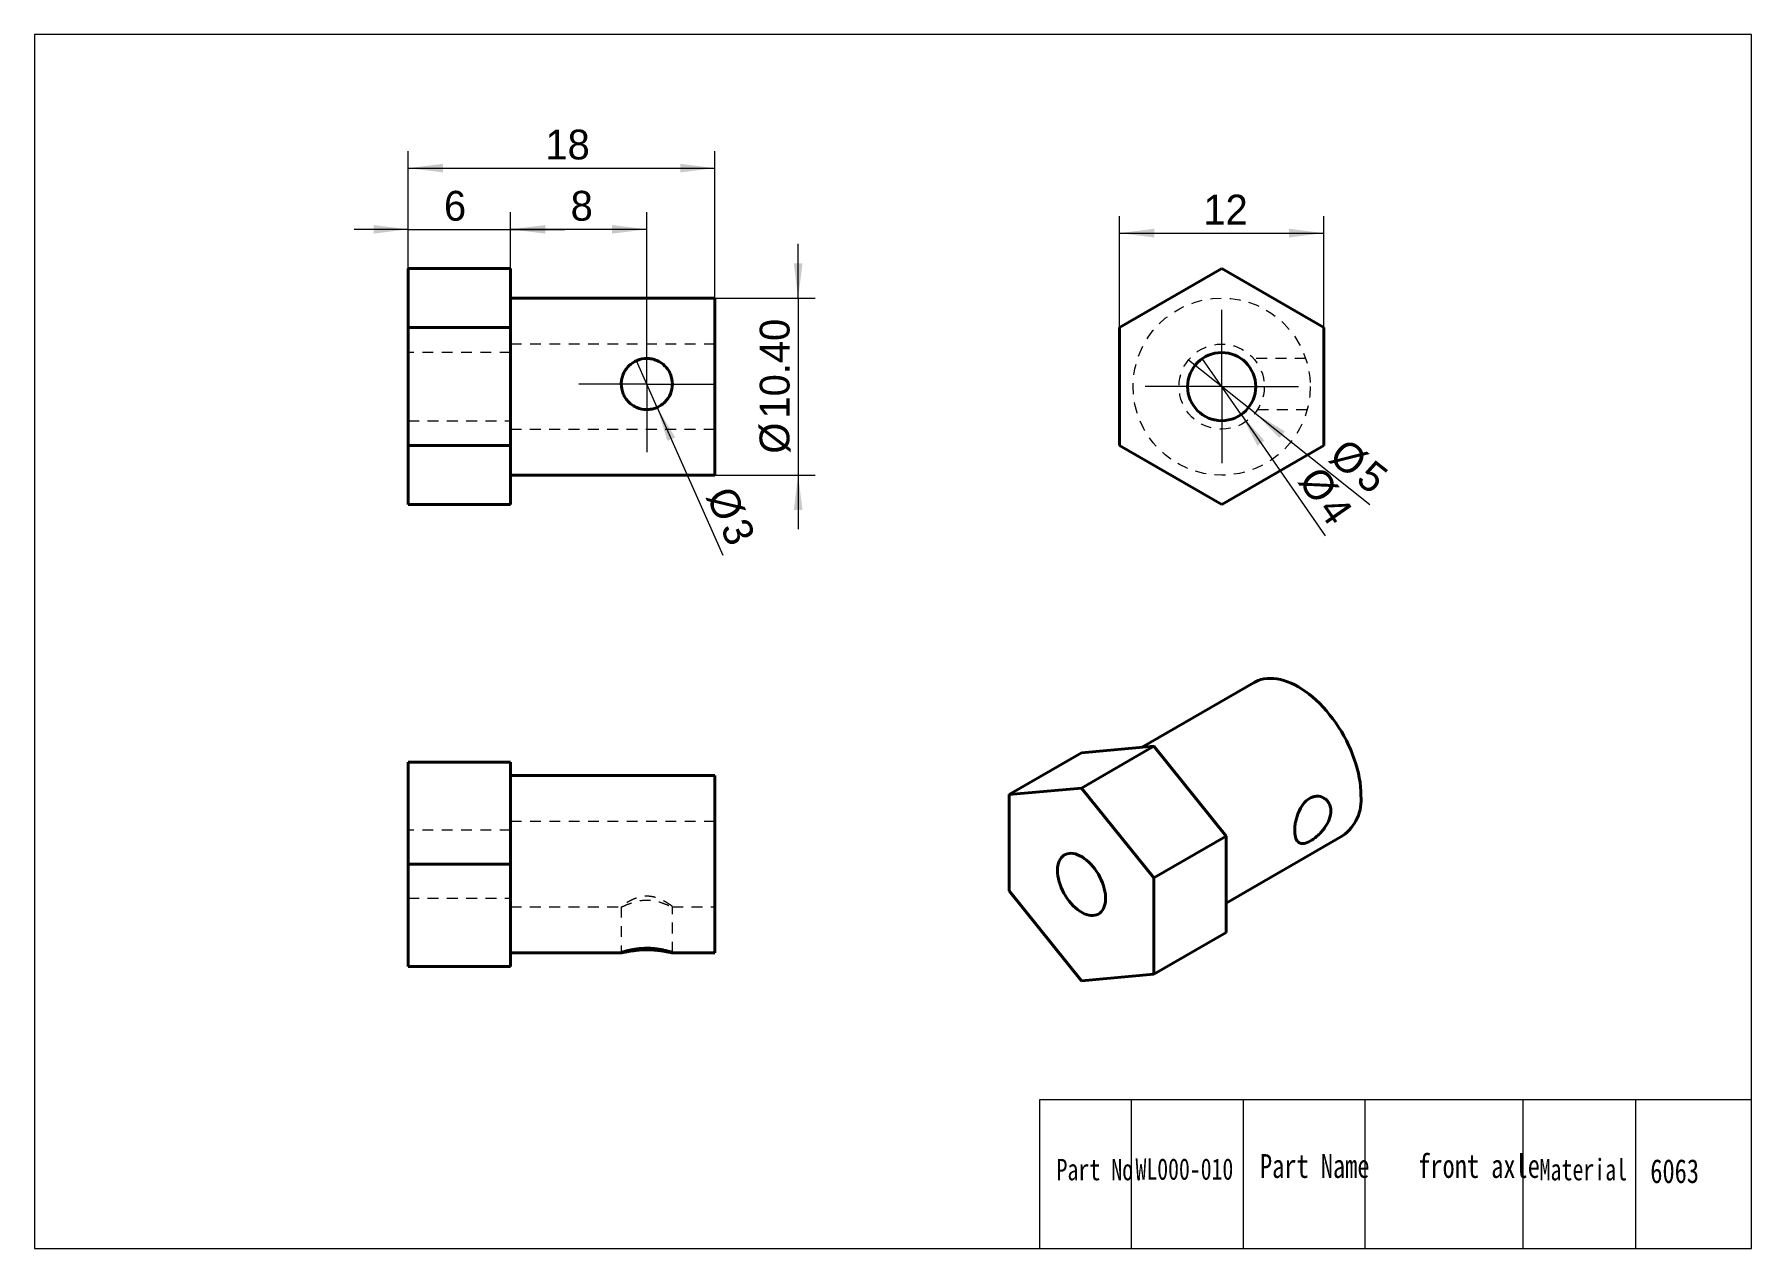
# Model space of a CAD drawing. Header units: millimetres. Extents: x 5.7 to 25.9, y 5.2 to 19.5.
import ezdxf

# ---------------------------------------------------------------- set-up
doc = ezdxf.new("R2010")
doc.units = ezdxf.units.MM
doc.header["$LTSCALE"] = 0.1
doc.linetypes.add('CENTERX2', pattern=[20.32, 12.7, -2.54, 2.54, -2.54])
doc.linetypes.add('HIDDEN', pattern=[1.905, 1.27, -0.635])
doc.layers.get('0').update_dxf_attribs({"lineweight": 18})
for name, color, linetype, lineweight in [('1轮廓实线层', 7, 'Continuous', 40), ('2细线层', 4, 'Continuous', 18), ('3中心线层', 1, 'CENTERX2', 18), ('4虚线层', 6, 'HIDDEN', 18), ('尺寸线层', 3, 'Continuous', 18)]:
    doc.layers.add(name, color=color, linetype=linetype, lineweight=lineweight)
doc.styles.add('SLDTEXTSTYLE1', font='')
doc.styles.get('SLDTEXTSTYLE1').set_extended_font_data('汉仪长仿宋体')
doc.dimstyles.new('SLDDIMSTYLE0', dxfattribs={"dimtxt": 0.35, "dimasz": 0.408, "dimexe": 0, "dimexo": 0.0625, "dimgap": 0.0875, "dimtad": 1, "dimlfac": 5, "dimrnd": 1e-09, "dimzin": 12, "dimdsep": 46, "dimtxsty": 'SLDTEXTSTYLE1', "dimcen": 0.09, "dimdle": 0.816, "dimadec": 0, "dimazin": 3, "dimtfac": 1, "dimtofl": 0, "dimtmove": 0, "dimatfit": 3, "dimfxl": 1, "dimfrac": 2, "dimtolj": 1, "dimarcsym": 0})
doc.dimstyles.new('SLDDIMSTYLE1', dxfattribs={"dimtxt": 0.35, "dimasz": 0.408, "dimexe": 0, "dimexo": 0.0625, "dimgap": 0.0875, "dimtad": 1, "dimlfac": 5, "dimrnd": 1e-09, "dimzin": 12, "dimdsep": 46, "dimtxsty": 'SLDTEXTSTYLE1', "dimcen": 0.09, "dimdle": 0.816, "dimadec": 0, "dimazin": 3, "dimtfac": 1, "dimtmove": 0, "dimatfit": 0, "dimfxl": 1, "dimfrac": 2, "dimtolj": 1, "dimarcsym": 0})
doc.dimstyles.new('SLDDIMSTYLE2', dxfattribs={"dimtxt": 0.35, "dimasz": 0.408, "dimexe": 0, "dimexo": 0.0625, "dimgap": 0.0875, "dimtad": 1, "dimlfac": 5, "dimrnd": 1e-09, "dimzin": 4, "dimdsep": 46, "dimtxsty": 'SLDTEXTSTYLE1', "dimcen": 0.09, "dimdle": 0.816, "dimadec": 0, "dimazin": 1, "dimtfac": 1, "dimtmove": 0, "dimatfit": 0, "dimfxl": 1, "dimfrac": 2, "dimtolj": 1, "dimarcsym": 0})
doc.dimstyles.new('SLDDIMSTYLE3', dxfattribs={"dimtxt": 0.35, "dimasz": 0.408, "dimexe": 0, "dimexo": 0.0625, "dimgap": 0.0875, "dimtad": 1, "dimlfac": 5, "dimrnd": 1e-09, "dimzin": 12, "dimdsep": 46, "dimtxsty": 'SLDTEXTSTYLE1', "dimblk1": 'NONE', "dimsah": 1, "dimcen": 0, "dimdle": 0.816, "dimadec": 0, "dimazin": 3, "dimtfac": 1, "dimtmove": 0, "dimatfit": 3, "dimldrblk": 'NONE', "dimfxl": 1, "dimfrac": 2, "dimtolj": 1, "dimarcsym": 0})

# ---------------------------------------------------------------- blocks, each defined once
blk = doc.blocks.new('*X4')
at = {"layer": '2细线层', "linetype": 'Continuous', "lineweight": 0}
for points in [[(10.091, 17.905), (10.499, 17.855), (10.499, 17.956)], [(13.691, 17.905), (13.283, 17.956), (13.283, 17.855)]]:
    blk.add_hatch(color=4, dxfattribs=at).paths.add_polyline_path(points, flags=0)
at = {"layer": '2细线层', "color": 4, "linetype": 'Continuous', "lineweight": 0}
for p, q in [((10.091, 16.726), (10.091, 18.105)), ((13.691, 16.38), (13.691, 18.105)), ((10.091, 17.905), (13.691, 17.905))]:
    blk.add_line(p, q, dxfattribs=at)
at = {"layer": '2细线层', "color": 4, "linetype": 'Continuous', "lineweight": 0, "insert": (11.701, 18.357), "char_height": 0.35, "width": 0.54972, "attachment_point": 1, "style": 'SLDTEXTSTYLE1'}
blk.add_mtext('18', dxfattribs=at)
blk = doc.blocks.new('*X5')
at = {"layer": '2细线层', "linetype": 'Continuous', "lineweight": 0}
for points in [[(10.091, 17.186), (9.683, 17.237), (9.683, 17.136)], [(11.291, 17.186), (11.699, 17.136), (11.699, 17.237)]]:
    blk.add_hatch(color=4, dxfattribs=at).paths.add_polyline_path(points, flags=0)
at = {"layer": '2细线层', "color": 4, "linetype": 'Continuous', "lineweight": 0}
for p, q in [((10.091, 16.726), (10.091, 17.386)), ((11.291, 16.726), (11.291, 17.386)), ((10.091, 17.186), (9.456, 17.186)), ((10.091, 17.186), (11.291, 17.186)), ((11.291, 17.186), (11.926, 17.186))]:
    blk.add_line(p, q, dxfattribs=at)
at = {"layer": '2细线层', "color": 4, "linetype": 'Continuous', "lineweight": 0, "insert": (10.51, 17.638), "char_height": 0.35, "width": 0.24044, "attachment_point": 1, "style": 'SLDTEXTSTYLE1'}
blk.add_mtext('6', dxfattribs=at)
blk = doc.blocks.new('*X6')
at = {"layer": '2细线层', "linetype": 'Continuous', "lineweight": 0}
for points in [[(11.291, 17.186), (11.699, 17.136), (11.699, 17.237)], [(12.891, 17.186), (12.483, 17.237), (12.483, 17.136)]]:
    blk.add_hatch(color=4, dxfattribs=at).paths.add_polyline_path(points, flags=0)
at = {"layer": '2细线层', "color": 4, "linetype": 'Continuous', "lineweight": 0}
for p, q in [((11.291, 16.726), (11.291, 17.386)), ((12.891, 16.17), (12.891, 17.386)), ((12.891, 17.186), (11.291, 17.186))]:
    blk.add_line(p, q, dxfattribs=at)
at = {"layer": '2细线层', "color": 4, "linetype": 'Continuous', "lineweight": 0, "insert": (11.997, 17.638), "char_height": 0.35, "width": 0.25208, "attachment_point": 1, "style": 'SLDTEXTSTYLE1'}
blk.add_mtext('8', dxfattribs=at)
blk = doc.blocks.new('*X7')
at = {"layer": '2细线层', "linetype": 'Continuous', "lineweight": 0}
for points in [[(14.668, 16.38), (14.719, 16.788), (14.617, 16.788)], [(14.668, 14.3), (14.617, 13.892), (14.719, 13.892)]]:
    blk.add_hatch(color=4, dxfattribs=at).paths.add_polyline_path(points, flags=0)
at = {"layer": '2细线层', "color": 4, "linetype": 'Continuous', "lineweight": 0}
for p, q in [((14.668, 16.38), (14.668, 17.015)), ((13.691, 16.38), (14.868, 16.38)), ((14.668, 16.38), (14.668, 14.3)), ((13.691, 14.3), (14.868, 14.3)), ((14.668, 14.3), (14.668, 13.665))]:
    blk.add_line(p, q, dxfattribs=at)
at = {"layer": '2细线层', "color": 4, "linetype": 'Continuous', "lineweight": 0, "char_height": 0.35, "attachment_point": 1, "rotation": 90, "style": 'SLDTEXTSTYLE1'}
for s, insert, width in [('10.40', (14.217, 14.965), 1.60457), ('%%C', (14.215, 14.553), 0.79889)]:
    blk.add_mtext(s, dxfattribs=dict(at, insert=insert, width=width))
blk = doc.blocks.new('*X8')
at = {"layer": '2细线层', "linetype": 'Continuous', "lineweight": 0}
blk.add_hatch(color=4, dxfattribs=at).paths.add_polyline_path([(13.013, 15.096), (13.133, 14.703), (13.225, 14.744)], flags=0)
at = {"layer": '2细线层', "color": 4, "linetype": 'Continuous', "lineweight": 0}
for q in [(12.77, 15.644), (13.784, 13.361)]:
    blk.add_line((13.013, 15.096), q, dxfattribs=at)
at = {"layer": '2细线层', "color": 4, "linetype": 'Continuous', "lineweight": 0, "char_height": 0.35, "attachment_point": 1, "rotation": 293.9629, "style": 'SLDTEXTSTYLE1'}
for s, insert, width in [('%%C', (13.904, 14.2), 0.87652), ('3', (14.07, 13.824), 0.73407)]:
    blk.add_mtext(s, dxfattribs=dict(at, insert=insert, width=width))
blk = doc.blocks.new('_NONE')
blk = doc.blocks.new('SW_CENTERMARKSYMBOL_0')
at = {"layer": '3中心线层', "color": 0, "linetype": 'CENTERX2', "lineweight": 0}
for p, q in [((0, 0.5), (0, 0.8)), ((0, 0), (0, 0.5)), ((-0.5, 0), (-0.8, 0)), ((0, 0), (-0.5, 0)), ((0, 0), (0, -0.5)), ((0, 0), (0.5, 0)), ((0.5, 0), (0.8, 0)), ((0, -0.5), (0, -0.8))]:
    blk.add_line(p, q, dxfattribs=at)
blk = doc.blocks.new('*X10')
at = {"layer": '2细线层', "linetype": 'Continuous', "lineweight": 0}
for points in [[(18.44, 17.142), (18.848, 17.091), (18.848, 17.193)], [(20.84, 17.142), (20.432, 17.193), (20.432, 17.091)]]:
    blk.add_hatch(color=4, dxfattribs=at).paths.add_polyline_path(points, flags=0)
at = {"layer": '2细线层', "color": 4, "linetype": 'Continuous', "lineweight": 0}
for p, q in [((18.44, 16.033), (18.44, 17.342)), ((20.84, 16.033), (20.84, 17.342)), ((18.44, 17.142), (20.84, 17.142))]:
    blk.add_line(p, q, dxfattribs=at)
at = {"layer": '2细线层', "color": 4, "linetype": 'Continuous', "lineweight": 0, "insert": (19.425, 17.593), "char_height": 0.35, "width": 0.53906, "attachment_point": 1, "style": 'SLDTEXTSTYLE1'}
blk.add_mtext('12', dxfattribs=at)
blk = doc.blocks.new('*X11')
at = {"layer": '2细线层', "linetype": 'Continuous', "lineweight": 0}
blk.add_hatch(color=4, dxfattribs=at).paths.add_polyline_path([(19.868, 15.011), (20.059, 14.647), (20.142, 14.705)], flags=0)
at = {"layer": '2细线层', "color": 4, "linetype": 'Continuous', "lineweight": 0}
for q in [(19.412, 15.669), (20.856, 13.588)]:
    blk.add_line((19.868, 15.011), q, dxfattribs=at)
at = {"layer": '2细线层', "color": 4, "linetype": 'Continuous', "lineweight": 0, "char_height": 0.35, "attachment_point": 1, "rotation": 304.7649, "style": 'SLDTEXTSTYLE1'}
for s, insert, width in [('%%C', (20.816, 14.435), 0.86194), ('4', (21.049, 14.096), 0.72723)]:
    blk.add_mtext(s, dxfattribs=dict(at, insert=insert, width=width))
blk = doc.blocks.new('*X12')
at = {"layer": '2细线层', "linetype": 'Continuous', "lineweight": 0}
blk.add_hatch(color=4, dxfattribs=at).paths.add_polyline_path([(20.031, 15.029), (20.319, 14.735), (20.382, 14.814)], flags=0)
at = {"layer": '2细线层', "color": 4, "linetype": 'Continuous', "lineweight": 0}
for q in [(19.249, 15.651), (21.379, 13.956)]:
    blk.add_line((20.031, 15.029), q, dxfattribs=at)
at = {"layer": '2细线层', "color": 4, "linetype": 'Continuous', "lineweight": 0, "char_height": 0.35, "attachment_point": 1, "rotation": 321.4826, "style": 'SLDTEXTSTYLE1'}
for s, insert, width in [('%%C', (21.097, 14.755), 0.7797), ('5', (21.418, 14.498), 0.61817)]:
    blk.add_mtext(s, dxfattribs=dict(at, insert=insert, width=width))
blk = doc.blocks.new('SW_CENTERMARKSYMBOL_1')
at = {"layer": '3中心线层', "color": 0, "linetype": 'CENTERX2', "lineweight": 0}
for p, q in [((0, 0.5), (0, 0.9)), ((0, 0), (0, 0.5)), ((-0.5, 0), (-0.9, 0)), ((0, 0), (-0.5, 0)), ((0, 0), (0, -0.5)), ((0, 0), (0.5, 0)), ((0.5, 0), (0.9, 0)), ((0, -0.5), (0, -0.9))]:
    blk.add_line(p, q, dxfattribs=at)

msp = doc.modelspace()

# ---------------------------------------------------------------- linework, layer by layer
for p, q in [((25.8614, 19.4756), (5.7014, 19.4756)), ((5.7014, 19.4756), (5.7014, 5.2196)), ((25.8614, 5.2196), (25.8614, 19.4756)), ((25.8614, 6.9655), (17.5005, 6.9655)), ((17.5005, 6.9655), (17.5005, 5.2196)), ((18.5782, 6.9655), (18.5782, 5.2196)), ((19.8937, 6.9655), (19.8937, 5.2196)), ((21.319, 6.9655), (21.319, 5.2196)), ((23.177, 6.9655), (23.177, 5.2196)), ((24.4983, 6.9655), (24.4983, 5.2196)), ((25.8614, 5.2196), (25.8614, 6.9655)), ((5.7014, 5.2196), (25.8614, 5.2196)), ((18.1971, 5.2196), (25.8614, 5.2196))]:
    msp.add_line(p, q)
at = {"layer": '1轮廓实线层', "linetype": 'Continuous', "lineweight": 40}
for p, q in [((10.0915, 16.7257), (10.0915, 16.0329)), ((10.0915, 16.7257), (11.2915, 16.7257)), ((11.2915, 16.0329), (11.2915, 16.7257)), ((18.4398, 16.0329), (19.6398, 16.7257)), ((19.6398, 16.7257), (20.8398, 16.0329)), ((13.6915, 16.38), (11.2915, 16.38)), ((13.6915, 15.34), (13.6915, 16.38)), ((10.0915, 16.0329), (11.2915, 16.0329)), ((10.0915, 16.0329), (10.0915, 14.6472)), ((11.2915, 14.6472), (11.2915, 16.0329)), ((18.4398, 14.6472), (18.4398, 16.0329)), ((20.8398, 16.0329), (20.8398, 14.6472)), ((13.6915, 14.3), (13.6915, 15.34)), ((10.0915, 14.6472), (10.0915, 13.9544)), ((10.0915, 14.6472), (11.2915, 14.6472)), ((11.2915, 13.9544), (11.2915, 14.6472)), ((19.6398, 13.9544), (18.4398, 14.6472)), ((20.8398, 14.6472), (19.6398, 13.9544)), ((11.2915, 14.3), (13.6915, 14.3)), ((11.2915, 13.9544), (10.0915, 13.9544)), ((20.0199, 11.866), (18.7005, 11.1043)), ((17.9942, 10.6272), (18.8428, 11.117)), ((18.8428, 11.117), (17.9942, 11.0412)), ((19.6913, 10.0615), (18.8428, 11.117)), ((10.0915, 10.9328), (10.0915, 9.7328)), ((10.0915, 10.9328), (11.2915, 10.9328)), ((11.2915, 9.7328), (11.2915, 10.9328)), ((17.1457, 10.5513), (17.9942, 11.0412)), ((13.6915, 10.7728), (11.2915, 10.7728)), ((13.6915, 8.6928), (13.6915, 10.7728)), ((17.1457, 10.5513), (17.9942, 10.6272)), ((17.1457, 9.4199), (17.1457, 10.5513)), ((17.9942, 10.6272), (18.8428, 9.5716)), ((18.8428, 9.5716), (19.6913, 10.0615)), ((19.6913, 9.2746), (21.0598, 10.0646)), ((19.6913, 8.93), (19.6913, 10.0615)), ((10.0915, 9.7328), (11.2915, 9.7328)), ((10.0915, 9.7328), (10.0915, 8.5328)), ((11.2915, 8.5328), (11.2915, 9.7328)), ((18.8428, 9.5716), (18.8428, 8.4402)), ((17.9942, 8.3643), (17.1457, 9.4199)), ((18.8428, 8.4402), (19.6913, 8.93)), ((11.2915, 8.6928), (12.593, 8.6928)), ((13.1899, 8.6928), (13.6915, 8.6928)), ((10.0915, 8.5328), (11.2915, 8.5328)), ((18.8428, 8.4402), (17.9942, 8.3643))]:
    msp.add_line(p, q, dxfattribs=at)
for points in [[(21.2752, 10.5408), (21.274, 10.5909), (21.2702, 10.6422), (21.264, 10.6947), (21.2554, 10.748), (21.2443, 10.8021), (21.2309, 10.8568), (21.2151, 10.9118), (21.197, 10.967), (21.1767, 11.0222), (21.1542, 11.0772), (21.1297, 11.1319), (21.1032, 11.1859), (21.0747, 11.2393), (21.0445, 11.2916), (21.0125, 11.3429), (20.979, 11.3929), (20.9439, 11.4415), (20.9075, 11.4885), (20.8699, 11.5336), (20.8311, 11.5769), (20.7913, 11.6181), (20.7507, 11.6571), (20.7094, 11.6937), (20.6675, 11.7279), (20.6252, 11.7595), (20.5826, 11.7884), (20.5398, 11.8145), (20.4971, 11.8377), (20.4544, 11.858), (20.4121, 11.8753), (20.3702, 11.8895), (20.3289, 11.9006), (20.2883, 11.9085), (20.2486, 11.9132), (20.2098, 11.9147), (20.1721, 11.913), (20.1357, 11.9081), (20.1007, 11.9), (20.0671, 11.8887), (20.0352, 11.8743), (20.0199, 11.866)], [(17.7114, 9.659), (17.7126, 9.6889), (17.7164, 9.7171), (17.7225, 9.7433), (17.7311, 9.7673), (17.7419, 9.789), (17.755, 9.8081), (17.7702, 9.8244), (17.7873, 9.8379), (17.8063, 9.8483), (17.8269, 9.8557), (17.849, 9.8599), (17.8724, 9.8609), (17.8968, 9.8586), (17.9221, 9.8532), (17.948, 9.8447), (17.9744, 9.833), (18.0009, 9.8185), (18.0273, 9.801), (18.0535, 9.7809), (18.0791, 9.7583), (18.104, 9.7334), (18.1279, 9.7064), (18.1507, 9.6775), (18.1721, 9.6471), (18.1919, 9.6153), (18.21, 9.5825), (18.2261, 9.5489), (18.2403, 9.5148), (18.2523, 9.4806), (18.262, 9.4465), (18.2693, 9.4128), (18.2743, 9.3799), (18.2768, 9.348), (18.2768, 9.3173), (18.2743, 9.2883), (18.2693, 9.2611), (18.262, 9.2359), (18.2523, 9.213), (18.2403, 9.1926), (18.2261, 9.1749), (18.21, 9.16), (18.1919, 9.148), (18.1721, 9.1391), (18.1507, 9.1333), (18.1279, 9.1308), (18.104, 9.1314), (18.0791, 9.1352), (18.0535, 9.1422), (18.0273, 9.1523), (18.0009, 9.1654), (17.9744, 9.1814), (17.948, 9.2002), (17.9221, 9.2216), (17.8968, 9.2454), (17.8724, 9.2714), (17.849, 9.2993), (17.8269, 9.329), (17.8063, 9.3602), (17.7873, 9.3925), (17.7702, 9.4258), (17.755, 9.4596), (17.7419, 9.4938), (17.7311, 9.528), (17.7225, 9.5619), (17.7164, 9.5953), (17.7126, 9.6277), (17.7114, 9.659)]]:
    msp.add_lwpolyline(points, dxfattribs=at)
msp.add_circle((19.6398, 15.34), 0.4, dxfattribs=at)
msp.add_arc((20.7568, 10.4885), 0.521, 305.55311, 5.75907, dxfattribs=at)
for points, knots in [([(13.1915, 15.3701), (13.1915, 15.3303), (13.1836, 15.2912), (13.1532, 15.2182), (13.131, 15.1852), (13.0891, 15.1436), (13.074, 15.1313), (13.0415, 15.1096), (13.0239, 15.1002), (12.9876, 15.0853), (12.9689, 15.0796), (12.9302, 15.072), (12.9102, 15.0701), (12.8513, 15.0703), (12.8116, 15.0783), (12.7575, 15.101), (12.7399, 15.1105), (12.7074, 15.1324), (12.6924, 15.1448), (12.6648, 15.1726), (12.6522, 15.1881), (12.6307, 15.2206), (12.6215, 15.2379), (12.5989, 15.2929), (12.5912, 15.3324), (12.5916, 15.3921), (12.5937, 15.4116), (12.6016, 15.4499), (12.6075, 15.469), (12.6228, 15.505), (12.6321, 15.5221), (12.6539, 15.5544), (12.6665, 15.5696), (12.7078, 15.6105), (12.7411, 15.6326), (12.8132, 15.6624), (12.8528, 15.6702), (12.9118, 15.6701), (12.9318, 15.6681), (12.9703, 15.6603), (12.989, 15.6545), (13.0436, 15.6317), (13.0764, 15.6096), (13.1177, 15.5681), (13.13, 15.5531), (13.1516, 15.5208), (13.161, 15.5033), (13.1835, 15.4492), (13.1915, 15.41), (13.1915, 15.3701)], [0, 0, 0, 0, 0.1176895, 0.1176895, 0.2353789, 0.2353789, 0.2942236, 0.2942236, 0.3530684, 0.3530684, 0.4119131, 0.4119131, 0.4707578, 0.4707578, 0.5884473, 0.5884473, 0.647292, 0.647292, 0.7061368, 0.7061368, 0.7649815, 0.7649815, 0.8238262, 0.8238262, 0.9415157, 0.9415157, 1.0003604, 1.0003604, 1.0592051, 1.0592051, 1.1180499, 1.1180499, 1.1768946, 1.1768946, 1.2945841, 1.2945841, 1.4122735, 1.4122735, 1.4711182, 1.4711182, 1.529963, 1.529963, 1.6476524, 1.6476524, 1.7064972, 1.7064972, 1.7653419, 1.7653419, 1.8830314, 1.8830314, 1.8830314, 1.8830314]), ([(20.9214, 10.3614), (20.9222, 10.3284), (20.9157, 10.2937), (20.89, 10.2242), (20.871, 10.1901), (20.8361, 10.1421), (20.8237, 10.1269), (20.7974, 10.0978), (20.7834, 10.0839), (20.7551, 10.0583), (20.7408, 10.0467), (20.7121, 10.0255), (20.6976, 10.016), (20.6559, 9.992), (20.6295, 9.9815), (20.5951, 9.9757), (20.5843, 9.9753), (20.5646, 9.9781), (20.5558, 9.9811), (20.5397, 9.9905), (20.5326, 9.9969), (20.5203, 10.013), (20.5152, 10.0226), (20.5023, 10.0564), (20.4977, 10.0851), (20.4967, 10.1347), (20.4974, 10.152), (20.5006, 10.1879), (20.5032, 10.2068), (20.5103, 10.2445), (20.5148, 10.2635), (20.5259, 10.3013), (20.5324, 10.3202), (20.5546, 10.3745), (20.5736, 10.4088), (20.618, 10.4663), (20.6441, 10.49), (20.6859, 10.514), (20.7005, 10.5202), (20.7296, 10.5285), (20.7441, 10.5307), (20.7877, 10.5314), (20.8154, 10.5241), (20.8517, 10.5031), (20.8627, 10.4945), (20.8824, 10.4744), (20.8911, 10.4627), (20.9124, 10.4246), (20.9205, 10.3944), (20.9214, 10.3614)], [0, 0, 0, 0, 0.0956375, 0.0956375, 0.191275, 0.191275, 0.2390938, 0.2390938, 0.2869126, 0.2869126, 0.3347313, 0.3347313, 0.3825501, 0.3825501, 0.4781876, 0.4781876, 0.5260063, 0.5260063, 0.5738251, 0.5738251, 0.6216439, 0.6216439, 0.6694626, 0.6694626, 0.7651001, 0.7651001, 0.8129189, 0.8129189, 0.8607377, 0.8607377, 0.9085564, 0.9085564, 0.9563752, 0.9563752, 1.0520127, 1.0520127, 1.1476502, 1.1476502, 1.195469, 1.195469, 1.2432877, 1.2432877, 1.3389252, 1.3389252, 1.386744, 1.386744, 1.4345628, 1.4345628, 1.5302003, 1.5302003, 1.5302003, 1.5302003]), ([(13.1915, 8.6932), (13.1915, 8.6921), (13.1836, 8.6933), (13.1532, 8.6993), (13.131, 8.704), (13.0891, 8.7114), (13.074, 8.7139), (13.0415, 8.7186), (13.0239, 8.7208), (12.9876, 8.7244), (12.9689, 8.7259), (12.9302, 8.7279), (12.9102, 8.7284), (12.8513, 8.7284), (12.8116, 8.7261), (12.7575, 8.7206), (12.7399, 8.7184), (12.7074, 8.7137), (12.6924, 8.7112), (12.6648, 8.7063), (12.6522, 8.7038), (12.6307, 8.6995), (12.6215, 8.6977), (12.5989, 8.6932), (12.5912, 8.6921), (12.5916, 8.6939), (12.5937, 8.6951), (12.6016, 8.6984), (12.6075, 8.7006), (12.6228, 8.7058), (12.6321, 8.7087), (12.6539, 8.715), (12.6665, 8.7183), (12.7078, 8.7282), (12.7411, 8.7347), (12.8132, 8.7439), (12.8528, 8.7466), (12.9118, 8.7466), (12.9318, 8.7459), (12.9703, 8.7433), (12.989, 8.7414), (13.0436, 8.7344), (13.0764, 8.7279), (13.1177, 8.718), (13.13, 8.7147), (13.1516, 8.7085), (13.161, 8.7055), (13.1835, 8.6979), (13.1915, 8.6944), (13.1915, 8.6932)], [0, 0, 0, 0, 0.0761561, 0.0761561, 0.1523122, 0.1523122, 0.1903903, 0.1903903, 0.2284684, 0.2284684, 0.2665464, 0.2665464, 0.3046245, 0.3046245, 0.3807806, 0.3807806, 0.4188587, 0.4188587, 0.4569367, 0.4569367, 0.4950148, 0.4950148, 0.5330929, 0.5330929, 0.609249, 0.609249, 0.6473271, 0.6473271, 0.6854051, 0.6854051, 0.7234832, 0.7234832, 0.7615612, 0.7615612, 0.8377174, 0.8377174, 0.9138735, 0.9138735, 0.9519515, 0.9519515, 0.9900296, 0.9900296, 1.0661857, 1.0661857, 1.1042638, 1.1042638, 1.1423419, 1.1423419, 1.218498, 1.218498, 1.218498, 1.218498])]:
    msp.add_open_spline(points, degree=3, knots=knots, dxfattribs=at)
at = {"layer": '4虚线层', "color": 6, "linetype": 'HIDDEN', "lineweight": 0}
for p, q in [((11.2915, 15.74), (10.0915, 15.74)), ((13.6915, 15.84), (11.2915, 15.84)), ((20.6261, 15.6701), (20.0155, 15.6701)), ((10.0915, 14.94), (11.2915, 14.94)), ((20.0609, 15.0701), (20.6444, 15.0701)), ((11.2915, 14.84), (13.6915, 14.84)), ((11.2915, 10.1328), (10.0915, 10.1328)), ((13.6915, 10.2328), (11.2915, 10.2328)), ((10.0915, 9.3328), (11.2915, 9.3328)), ((11.2915, 9.2328), (12.593, 9.2328)), ((12.5915, 9.2337), (12.5915, 8.6928)), ((13.1899, 9.2328), (13.6915, 9.2328)), ((13.1915, 8.6928), (13.1915, 9.2337))]:
    msp.add_line(p, q, dxfattribs=at)
for radius in [1.04, 0.5]:
    msp.add_circle((19.6398, 15.34), radius, dxfattribs=at)
for points, knots in [([(13.1915, 9.2337), (13.1915, 9.2349), (13.1894, 9.2374), (13.1814, 9.2446), (13.1753, 9.2494), (13.1524, 9.266), (13.1304, 9.2806), (13.0769, 9.3102), (13.0449, 9.3256), (12.9915, 9.3432), (12.9723, 9.3483), (12.933, 9.3553), (12.9127, 9.3572), (12.851, 9.3573), (12.8107, 9.3495), (12.7567, 9.3318), (12.7395, 9.3249), (12.7079, 9.3106), (12.6932, 9.3031), (12.6526, 9.2806), (12.6309, 9.2663), (12.6077, 9.2494), (12.6017, 9.2447), (12.5936, 9.2375), (12.5915, 9.2349), (12.5915, 9.2337)], [0, 0, 0, 0, 0.04140138, 0.04140138, 0.08280276, 0.08280276, 0.16560552, 0.16560552, 0.24840829, 0.24840829, 0.28980967, 0.28980967, 0.33121105, 0.33121105, 0.41401381, 0.41401381, 0.45541519, 0.45541519, 0.49681657, 0.49681657, 0.57961933, 0.57961933, 0.62102071, 0.62102071, 0.6624221, 0.6624221, 0.6624221, 0.6624221]), ([(12.593, 9.2328), (12.5949, 9.2328), (12.5985, 9.2338), (12.609, 9.2378), (12.616, 9.2407), (12.6412, 9.2514), (12.6637, 9.2613), (12.7172, 9.2814), (12.7485, 9.2918), (12.8163, 9.307), (12.8539, 9.3119), (12.9283, 9.3119), (12.9659, 9.3072), (13.0345, 9.2918), (13.0656, 9.2815), (13.1196, 9.2612), (13.1417, 9.2514), (13.1754, 9.2371), (13.1861, 9.2328), (13.1899, 9.2328)], [0, 0, 0, 0, 0.03888004, 0.03888004, 0.07776009, 0.07776009, 0.15552017, 0.15552017, 0.23328026, 0.23328026, 0.31104034, 0.31104034, 0.38880043, 0.38880043, 0.46656051, 0.46656051, 0.5443206, 0.5443206, 0.62208068, 0.62208068, 0.62208068, 0.62208068]), ([(12.5915, 9.2337), (12.5915, 9.2334), (12.5916, 9.2329), (12.5925, 9.2328), (12.593, 9.2328)], [0, 0, 0, 0, 0.0009793159, 0.0019603292, 0.0019603292, 0.0019603292, 0.0019603292]), ([(13.1899, 9.2328), (13.1904, 9.2328), (13.1913, 9.2329), (13.1914, 9.2334), (13.1915, 9.2337)], [0, 0, 0, 0, 0.0009809842, 0.00196032, 0.00196032, 0.00196032, 0.00196032])]:
    msp.add_open_spline(points, degree=3, knots=knots, dxfattribs=at)

# ---------------------------------------------------------------- block references
at = {"layer": '3中心线层', "color": 1, "linetype": 'CENTERX2', "lineweight": 0}
for name, p in [('SW_CENTERMARKSYMBOL_0', (12.8915, 15.3701)), ('SW_CENTERMARKSYMBOL_1', (19.6398, 15.34))]:
    msp.add_blockref(name, p, dxfattribs=at)

# ---------------------------------------------------------------- texts
at = {"attachment_point": 1}
for s, width, gutter_width, heights, insert, char_height in [('{\\fHYSWLongFangSong|b1|i0|c134|p2;Part No.}', 24.366564, 17.5, [3.5], (17.7008, 6.2738), 0.252), ('{\\fHYSWLongFangSong|b1|i0|c134|p2;Part Name    front axle}', 68.540777, 35, [0], (20.0896, 6.33), 0.28), ('{\\fHYSWLongFangSong|b1|i0|c134|p2;Material}', 24.366564, 17.5, [3.5], (23.3717, 6.2738), 0.252)]:
    msp.add_mtext_dynamic_manual_height_columns(s, width=width, gutter_width=gutter_width, heights=heights, dxfattribs=dict(at, insert=insert, char_height=char_height))
at = {"layer": '尺寸线层', "attachment_point": 1}
for s, insert, char_height, width in [('{\\fhyswlongfangsong|b1|i0|c134|p2;\\C7;WL000-010}', (18.6283, 6.2792), 0.25, 1.05337), ('{\\fhyswlongfangsong|b1|i0|c134|p2;\\C7;6063\\P}', (24.6718, 6.2703), 0.28, 0.758783)]:
    msp.add_mtext(s, dxfattribs=dict(at, insert=insert, char_height=char_height, width=width))

# ---------------------------------------------------------------- dimensions: what is measured, and where the dimension line sits
at = {"layer": '2细线层', "color": 4, "linetype": 'Continuous', "lineweight": 0}
for base, p1, p2, dimstyle, picture, middle in [((13.6915, 17.9055), (10.0915, 16.7257), (13.6915, 16.38), 'SLDDIMSTYLE0', '*X4', (11.9314, 17.9055)), ((11.2915, 17.1863), (10.0915, 16.7257), (11.2915, 16.7257), 'SLDDIMSTYLE1', '*X5', (10.6626, 17.1863)), ((11.2915, 17.1863), (12.8915, 16.1701), (11.2915, 16.7257), 'SLDDIMSTYLE1', '*X6', (12.15, 17.1863)), ((20.8398, 17.1422), (18.4398, 16.0329), (20.8398, 16.0329), 'SLDDIMSTYLE0', '*X10', (19.6556, 17.1422))]:
    dim = msp.add_linear_dim(base=base, p1=p1, p2=p2, dimstyle=dimstyle, override={"dimsah": 1, "dimtzin": 12}, dxfattribs=at)
    dim.commit()
    dim.dimension.update_dxf_attribs({"geometry": picture, "text_midpoint": middle, "dimtype": 160})
dim = msp.add_linear_dim(base=(14.6679, 14.3), p1=(13.6915, 16.38), p2=(13.6915, 14.3), angle=90, text='%%C<>', dimstyle='SLDDIMSTYLE2', override={"dimsah": 1, "dimtzin": 12}, dxfattribs=at)
dim.commit()
dim.dimension.update_dxf_attribs({"geometry": '*X7', "text_midpoint": (14.6679, 15.2192), "dimtype": 160})
for p1, p2, picture, middle in [((12.7696, 15.6443), (13.0133, 15.096), '*X8', (13.6463, 13.6718)), ((19.2486, 15.6514), (20.031, 15.0287), '*X12', (21.1128, 14.1676)), ((19.4117, 15.6686), (19.8679, 15.0114), '*X11', (20.6621, 13.8671))]:
    dim = msp.add_diameter_dim_2p(p1=p1, p2=p2, dimstyle='SLDDIMSTYLE3', override={"dimpost": '%%C<>', "dimsah": 1, "dimtzin": 12}, dxfattribs=at)
    dim.commit()
    dim.dimension.update_dxf_attribs({"geometry": picture, "text_midpoint": middle, "dimtype": 163})

doc.saveas('drawing.dxf')
